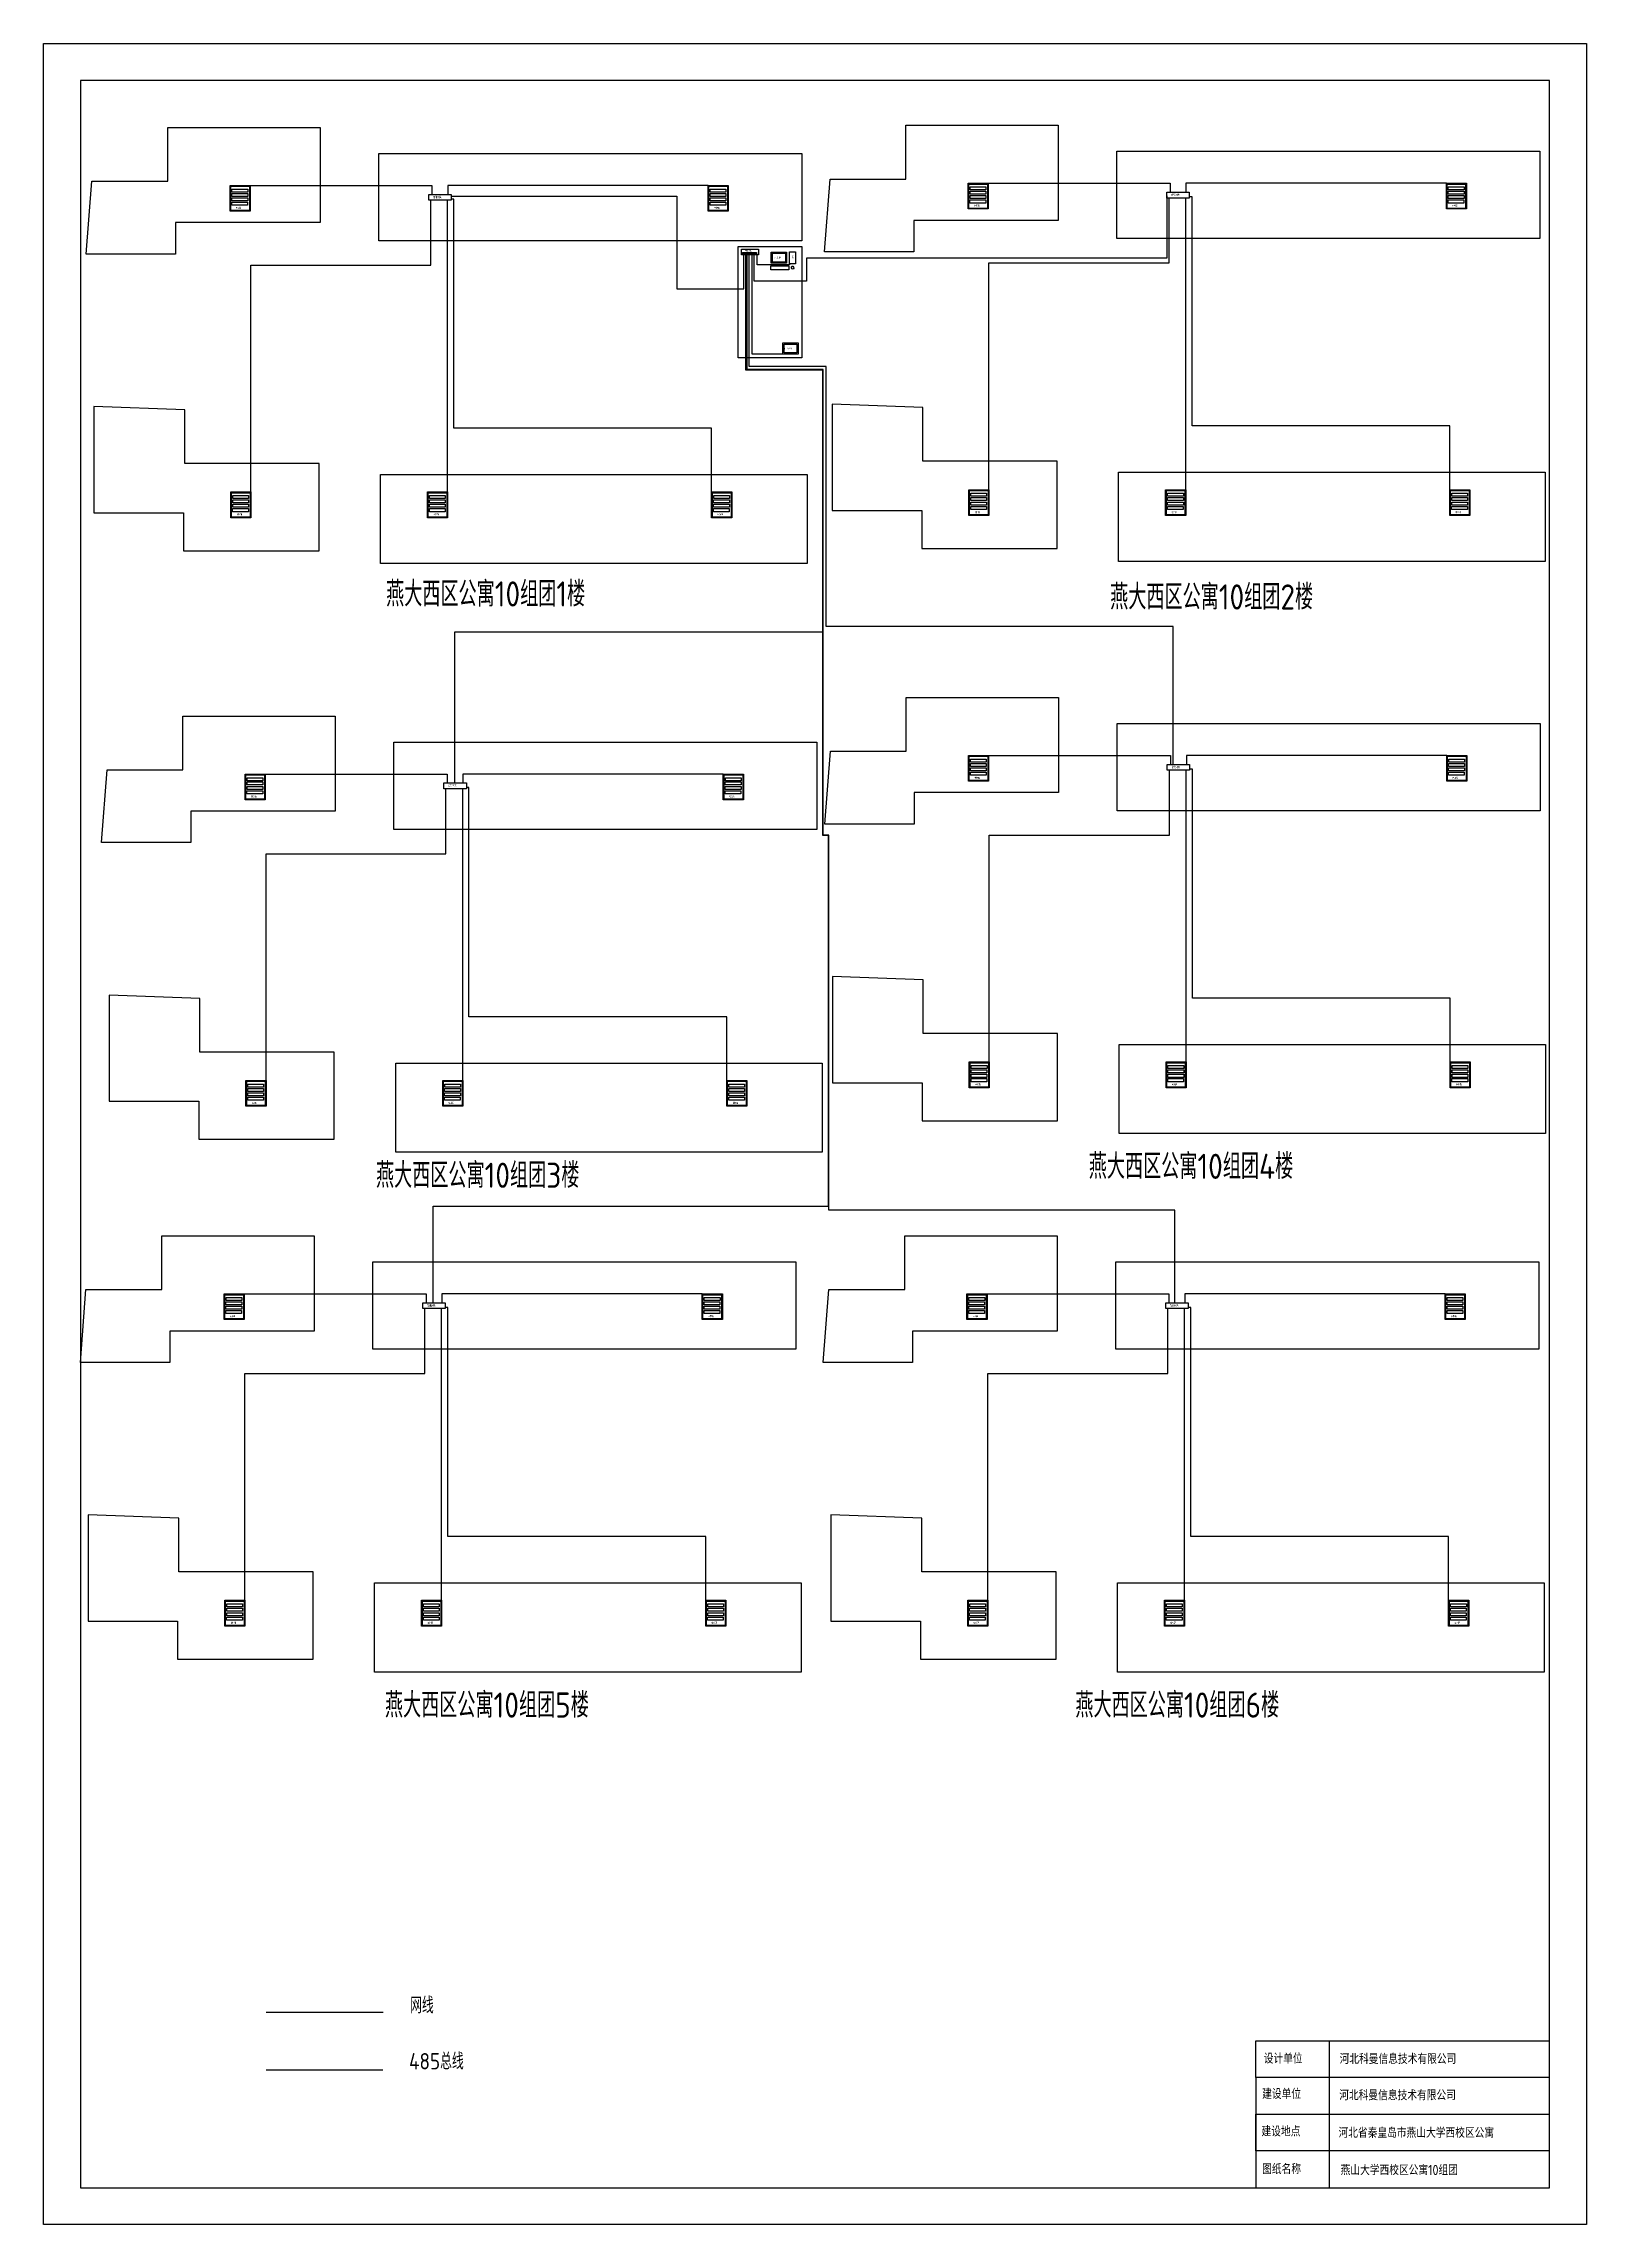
# Model space of a CAD drawing. Header units: millimetres. Extents: x 286 to 1652, y 942 to 1614.
# Drawn here: x 977.9 to 1187.9, y 941.8 to 1238.8 of the extents above; entities that cross this region are included whole.
import ezdxf

# ---------------------------------------------------------------- set-up
doc = ezdxf.new("R2010")
doc.units = ezdxf.units.MM
for name, color, linetype in [('485总线', 7, 'Continuous'), ('网线', 7, 'Continuous'), ('设备图', 7, 'Continuous')]:
    doc.layers.add(name, color=color, linetype=linetype)
doc.styles.add('Annotative', font='gbenor.shx', dxfattribs={"bigfont": 'gbcbig.shx'})
doc.styles.get("Standard").update_dxf_attribs({"font": 'gbenor.shx', "bigfont": 'gbcbig.shx'})

msp = doc.modelspace()

# ---------------------------------------------------------------- linework, layer by layer
for p, q in [((977.92, 1238.76), (1187.92, 1238.76)), ((977.92, 941.76), (977.92, 1238.76)), ((1187.92, 1238.76), (1187.92, 941.76)), ((982.92, 1233.76), (982.92, 946.76)), ((1182.92, 1233.76), (982.92, 1233.76)), ((1182.92, 946.76), (1182.92, 1233.76)), ((994.83, 1220.02), (994.83, 1227.33)), ((994.83, 1227.33), (1015.56, 1227.33)), ((1015.56, 1227.33), (1015.56, 1214.38)), ((1095.3, 1220.32), (1095.3, 1227.64)), ((1095.3, 1227.64), (1116.03, 1227.64)), ((1116.03, 1227.64), (1116.03, 1214.69)), ((983.73, 1210.11), (984.49, 1220.02)), ((984.49, 1220.02), (994.83, 1220.02)), ((1084.21, 1210.42), (1084.97, 1220.32)), ((1084.97, 1220.32), (1095.3, 1220.32)), ((1015.56, 1214.38), (995.89, 1214.38)), ((995.89, 1214.38), (995.89, 1210.11)), ((1116.03, 1214.69), (1096.37, 1214.69)), ((1096.37, 1214.69), (1096.37, 1210.42)), ((995.89, 1210.11), (983.73, 1210.11)), ((1096.37, 1210.42), (1084.21, 1210.42)), ((984.77, 1189.34), (984.77, 1174.88)), ((997.12, 1188.9), (984.77, 1189.34)), ((997.12, 1181.58), (997.12, 1188.9)), ((1085.25, 1189.65), (1085.25, 1175.19)), ((1097.6, 1189.21), (1085.25, 1189.65)), ((1097.6, 1181.89), (1097.6, 1189.21)), ((1015.42, 1181.58), (997.12, 1181.58)), ((1015.42, 1169.7), (1015.42, 1181.58)), ((1115.89, 1181.89), (1097.6, 1181.89)), ((1115.89, 1170.01), (1115.89, 1181.89)), ((984.77, 1174.88), (996.97, 1174.88)), ((996.97, 1174.88), (996.97, 1169.7)), ((1085.25, 1175.19), (1097.45, 1175.19)), ((1097.45, 1175.19), (1097.45, 1170.01)), ((996.97, 1169.7), (1015.42, 1169.7)), ((1097.45, 1170.01), (1115.89, 1170.01)), ((1095.35, 1142.39), (1095.35, 1149.7)), ((1095.35, 1149.7), (1116.08, 1149.7)), ((1116.08, 1149.7), (1116.08, 1136.75)), ((996.89, 1139.86), (996.89, 1147.18)), ((996.89, 1147.18), (1017.62, 1147.18)), ((1017.62, 1147.18), (1017.62, 1134.23)), ((1084.26, 1132.48), (1085.02, 1142.39)), ((1085.02, 1142.39), (1095.35, 1142.39)), ((985.79, 1129.96), (986.56, 1139.86)), ((986.56, 1139.86), (996.89, 1139.86)), ((1116.08, 1136.75), (1096.42, 1136.75)), ((1096.42, 1136.75), (1096.42, 1132.48)), ((1017.62, 1134.23), (997.95, 1134.23)), ((997.95, 1134.23), (997.95, 1129.96)), ((1096.42, 1132.48), (1084.26, 1132.48)), ((997.95, 1129.96), (985.79, 1129.96)), ((1085.3, 1111.72), (1085.3, 1097.25)), ((1097.65, 1111.27), (1085.3, 1111.72)), ((1097.65, 1103.95), (1097.65, 1111.27)), ((986.83, 1109.19), (986.83, 1094.72)), ((999.19, 1108.74), (986.83, 1109.19)), ((999.19, 1101.43), (999.19, 1108.74)), ((1115.94, 1103.95), (1097.65, 1103.95)), ((1115.94, 1092.07), (1115.94, 1103.95)), ((1017.48, 1101.43), (999.19, 1101.43)), ((1017.48, 1089.54), (1017.48, 1101.43)), ((1085.3, 1097.25), (1097.5, 1097.25)), ((1097.5, 1097.25), (1097.5, 1092.07)), ((986.83, 1094.72), (999.03, 1094.72)), ((999.03, 1094.72), (999.03, 1089.54)), ((1097.5, 1092.07), (1115.94, 1092.07)), ((999.03, 1089.54), (1017.48, 1089.54)), ((994.01, 1069.07), (994.01, 1076.38)), ((994.01, 1076.38), (1014.74, 1076.38)), ((1014.74, 1076.38), (1014.74, 1063.43)), ((1095.14, 1069.07), (1095.14, 1076.38)), ((1095.14, 1076.38), (1115.87, 1076.38)), ((1115.87, 1076.38), (1115.87, 1063.43)), ((982.92, 1059.16), (983.68, 1069.07)), ((983.68, 1069.07), (994.01, 1069.07)), ((1084.05, 1059.16), (1084.81, 1069.07)), ((1084.81, 1069.07), (1095.14, 1069.07)), ((1014.74, 1063.43), (995.08, 1063.43)), ((995.08, 1063.43), (995.08, 1059.16)), ((1115.87, 1063.43), (1096.21, 1063.43)), ((1096.21, 1063.43), (1096.21, 1059.16)), ((995.08, 1059.16), (982.92, 1059.16)), ((1096.21, 1059.16), (1084.05, 1059.16)), ((983.96, 1038.4), (983.96, 1023.93)), ((996.31, 1037.95), (983.96, 1038.4)), ((996.31, 1030.63), (996.31, 1037.95)), ((1085.09, 1038.4), (1085.09, 1023.93)), ((1097.44, 1037.95), (1085.09, 1038.4)), ((1097.44, 1030.63), (1097.44, 1037.95)), ((1014.6, 1030.63), (996.31, 1030.63)), ((1014.6, 1018.75), (1014.6, 1030.63)), ((1115.73, 1030.63), (1097.44, 1030.63)), ((1115.73, 1018.75), (1115.73, 1030.63)), ((983.96, 1023.93), (996.16, 1023.93)), ((996.16, 1023.93), (996.16, 1018.75)), ((1085.09, 1023.93), (1097.29, 1023.93)), ((1097.29, 1023.93), (1097.29, 1018.75)), ((996.16, 1018.75), (1014.6, 1018.75)), ((1097.29, 1018.75), (1115.73, 1018.75)), ((1142.92, 961.76), (1142.92, 966.76)), ((1142.92, 966.76), (1182.92, 966.76)), ((1142.92, 966.76), (1152.92, 966.76)), ((1152.92, 966.76), (1152.92, 946.76)), ((1182.92, 961.76), (1142.92, 961.76)), ((1142.92, 961.76), (1142.92, 946.76)), ((1182.92, 956.76), (1182.92, 961.76)), ((1142.92, 951.76), (1142.92, 956.76)), ((1142.92, 956.76), (1182.92, 956.76)), ((1182.92, 951.76), (1142.92, 951.76)), ((1182.92, 946.76), (1182.92, 951.76)), ((982.92, 946.76), (1182.92, 946.76)), ((1182.92, 946.76), (1182.92, 946.76)), ((1187.92, 941.76), (977.92, 941.76))]:
    msp.add_line(p, q)
for points in [[(1023.54, 1223.8), (1081.11, 1223.8), (1081.11, 1211.9), (1023.54, 1211.9)], [(1124.01, 1224.11), (1181.59, 1224.11), (1181.59, 1212.21), (1124.01, 1212.21)], [(1072.46, 1211.15), (1081.13, 1211.15), (1081.13, 1195.95), (1072.46, 1195.95)], [(1023.78, 1180.09), (1081.84, 1180.09), (1081.84, 1167.94), (1023.78, 1167.94)], [(1124.25, 1180.39), (1182.32, 1180.39), (1182.32, 1168.25), (1124.25, 1168.25)], [(1025.6, 1143.65), (1083.18, 1143.65), (1083.18, 1131.75), (1025.6, 1131.75)], [(1124.06, 1146.17), (1181.64, 1146.17), (1181.64, 1134.27), (1124.06, 1134.27)], [(1124.31, 1102.46), (1182.37, 1102.46), (1182.37, 1090.31), (1124.31, 1090.31)], [(1025.84, 1099.93), (1083.9, 1099.93), (1083.9, 1087.79), (1025.84, 1087.79)], [(1022.73, 1072.85), (1080.3, 1072.85), (1080.3, 1060.95), (1022.73, 1060.95)], [(1123.85, 1072.85), (1181.43, 1072.85), (1181.43, 1060.95), (1123.85, 1060.95)], [(1022.97, 1029.14), (1081.03, 1029.14), (1081.03, 1016.99), (1022.97, 1016.99)], [(1124.09, 1029.14), (1182.16, 1029.14), (1182.16, 1016.99), (1124.09, 1016.99)]]:
    msp.add_lwpolyline(points, close=True)
at = {"layer": '485总线', "color": 5}
for p, q in [((1006.03, 1219.44), (1030.78, 1219.44)), ((1030.78, 1219.44), (1030.78, 1218.23)), ((1068.38, 1219.44), (1032.94, 1219.44)), ((1032.94, 1219.44), (1032.94, 1218.23)), ((1106.5, 1219.74), (1131.25, 1219.74)), ((1131.11, 1208.89), (1131.11, 1217.73)), ((1131.25, 1219.74), (1131.25, 1218.54)), ((1133.39, 1178.01), (1133.39, 1217.73)), ((1168.86, 1219.74), (1133.42, 1219.74)), ((1133.42, 1219.74), (1133.42, 1218.54)), ((1134.24, 1217.9), (1133.87, 1217.9)), ((1134.24, 1186.69), (1134.24, 1217.9)), ((1030.63, 1208.59), (1030.63, 1217.43)), ((1032.91, 1177.7), (1032.91, 1217.43)), ((1033.76, 1217.59), (1033.4, 1217.59)), ((1033.76, 1186.38), (1033.76, 1217.59)), ((1106.6, 1178.01), (1106.6, 1208.89)), ((1106.6, 1208.89), (1131.11, 1208.89)), ((1006.13, 1177.7), (1006.13, 1208.59)), ((1006.13, 1208.59), (1030.63, 1208.59)), ((1068.85, 1186.38), (1033.76, 1186.38)), ((1068.85, 1177.7), (1068.85, 1186.38)), ((1169.33, 1186.69), (1134.24, 1186.69)), ((1169.33, 1178.01), (1169.33, 1186.69)), ((1106.55, 1141.81), (1131.3, 1141.81)), ((1131.3, 1141.81), (1131.3, 1140.6)), ((1168.91, 1141.81), (1133.47, 1141.81)), ((1133.47, 1141.81), (1133.47, 1140.6)), ((1008.09, 1139.28), (1032.84, 1139.28)), ((1032.84, 1139.28), (1032.84, 1138.08)), ((1070.44, 1139.28), (1035, 1139.28)), ((1035, 1139.28), (1035, 1138.08)), ((1131.16, 1130.96), (1131.16, 1139.8)), ((1133.44, 1100.08), (1133.44, 1139.8)), ((1134.29, 1139.96), (1133.92, 1139.96)), ((1134.29, 1108.75), (1134.29, 1139.96)), ((1032.69, 1128.43), (1032.69, 1137.27)), ((1034.97, 1097.55), (1034.97, 1137.27)), ((1035.82, 1137.44), (1035.46, 1137.44)), ((1035.82, 1106.23), (1035.82, 1137.44)), ((1106.65, 1100.08), (1106.65, 1130.96)), ((1106.65, 1130.96), (1131.16, 1130.96)), ((1008.19, 1097.55), (1008.19, 1128.43)), ((1008.19, 1128.43), (1032.69, 1128.43)), ((1169.38, 1108.75), (1134.29, 1108.75)), ((1169.38, 1100.08), (1169.38, 1108.75)), ((1070.92, 1106.23), (1035.82, 1106.23)), ((1070.92, 1097.55), (1070.92, 1106.23)), ((1005.21, 1068.49), (1029.97, 1068.49)), ((1029.82, 1057.64), (1029.82, 1066.48)), ((1029.97, 1068.49), (1029.97, 1067.28)), ((1032.1, 1026.76), (1032.1, 1066.48)), ((1067.57, 1068.49), (1032.13, 1068.49)), ((1032.13, 1068.49), (1032.13, 1067.28)), ((1032.95, 1066.64), (1032.59, 1066.64)), ((1032.95, 1035.43), (1032.95, 1066.64)), ((1106.34, 1068.49), (1131.09, 1068.49)), ((1130.95, 1057.64), (1130.95, 1066.48)), ((1131.09, 1068.49), (1131.09, 1067.28)), ((1133.23, 1026.76), (1133.23, 1066.48)), ((1168.7, 1068.49), (1133.26, 1068.49)), ((1133.26, 1068.49), (1133.26, 1067.28)), ((1134.08, 1066.64), (1133.71, 1066.64)), ((1134.08, 1035.43), (1134.08, 1066.64)), ((1005.32, 1026.76), (1005.32, 1057.64)), ((1005.32, 1057.64), (1029.82, 1057.64)), ((1106.44, 1026.76), (1106.44, 1057.64)), ((1106.44, 1057.64), (1130.95, 1057.64)), ((1068.04, 1035.43), (1032.95, 1035.43)), ((1068.04, 1026.76), (1068.04, 1035.43)), ((1169.17, 1035.43), (1134.08, 1035.43)), ((1169.17, 1026.76), (1169.17, 1035.43))]:
    msp.add_line(p, q, dxfattribs=at)
at = {"layer": '网线', "color": 3}
for p, q in [((1033.4, 1217.97), (1064.09, 1217.97)), ((1064.09, 1217.97), (1064.09, 1205.36)), ((1130.82, 1218.02), (1130.82, 1209.56)), ((1073.21, 1205.36), (1073.21, 1209.98)), ((1073.5, 1194.27), (1073.5, 1209.98)), ((1073.6, 1194.29), (1073.6, 1209.98)), ((1073.68, 1194.38), (1073.68, 1209.98)), ((1073.98, 1194.79), (1073.98, 1209.98)), ((1074.38, 1196.48), (1074.38, 1209.98)), ((1074.66, 1206.43), (1074.66, 1209.98)), ((1075.04, 1208.63), (1075.04, 1209.98)), ((1130.82, 1209.56), (1081.76, 1209.56)), ((1081.76, 1209.56), (1081.76, 1206.43)), ((1081.76, 1206.43), (1074.66, 1206.43)), ((1079.46, 1208.63), (1075.04, 1208.63)), ((1079.46, 1208.78), (1079.46, 1208.63)), ((1064.09, 1205.36), (1073.21, 1205.36)), ((1083.98, 1194.27), (1073.5, 1194.27)), ((1083.99, 1194.29), (1073.6, 1194.29)), ((1084.02, 1194.38), (1073.68, 1194.38)), ((1084.45, 1194.79), (1073.98, 1194.79)), ((1078.52, 1196.48), (1074.38, 1196.48)), ((1083.98, 1158.64), (1083.98, 1194.27)), ((1083.99, 1130.91), (1083.99, 1194.29)), ((1084.02, 1130.94), (1084.02, 1194.38)), ((1084.45, 1159.37), (1084.45, 1194.79)), ((1033.91, 1138.08), (1033.91, 1158.64)), ((1033.91, 1158.64), (1083.98, 1158.64)), ((1131.68, 1159.37), (1084.45, 1159.37)), ((1131.68, 1140.6), (1131.68, 1159.37)), ((1084.77, 1130.91), (1083.99, 1130.91)), ((1084.8, 1130.94), (1084.02, 1130.94)), ((1084.77, 1080.44), (1084.77, 1130.91)), ((1084.8, 1079.89), (1084.8, 1130.94)), ((1030.94, 1067.28), (1030.94, 1080.44)), ((1030.94, 1080.44), (1084.77, 1080.44)), ((1131.92, 1079.89), (1084.8, 1079.89)), ((1131.92, 1067.28), (1131.92, 1079.89)), ((1008.23, 970.68), (1024.12, 970.68))]:
    msp.add_line(p, q, dxfattribs=at)
at = {"layer": '网线', "color": 5}
msp.add_line((1008.23, 962.79), (1024.11, 962.79), dxfattribs=at)
at = {"layer": '设备图'}
for points in [[(1003.29, 1219.44), (1006.03, 1219.44), (1006.03, 1215.93), (1003.29, 1215.93)], [(1003.39, 1219.33), (1005.92, 1219.33), (1005.92, 1216.02), (1003.39, 1216.02)], [(1003.56, 1218.94), (1005.71, 1218.94), (1005.71, 1218.53), (1003.56, 1218.53)], [(1003.56, 1218.37), (1005.7, 1218.37), (1005.7, 1217.96), (1003.56, 1217.96)], [(1003.56, 1217.75), (1005.7, 1217.75), (1005.7, 1217.34), (1003.56, 1217.34)], [(1030.34, 1218.23), (1033.4, 1218.23), (1033.4, 1217.43), (1030.34, 1217.43)], [(1068.38, 1219.44), (1071.12, 1219.44), (1071.12, 1215.93), (1068.38, 1215.93)], [(1068.49, 1219.33), (1071.02, 1219.33), (1071.02, 1216.02), (1068.49, 1216.02)], [(1068.65, 1218.37), (1070.79, 1218.37), (1070.79, 1217.96), (1068.65, 1217.96)], [(1068.65, 1217.75), (1070.79, 1217.75), (1070.79, 1217.34), (1068.65, 1217.34)], [(1068.66, 1218.94), (1070.8, 1218.94), (1070.8, 1218.53), (1068.66, 1218.53)], [(1103.76, 1219.74), (1106.5, 1219.74), (1106.5, 1216.24), (1103.76, 1216.24)], [(1103.87, 1219.64), (1106.4, 1219.64), (1106.4, 1216.33), (1103.87, 1216.33)], [(1104.03, 1218.68), (1106.17, 1218.68), (1106.17, 1218.26), (1104.03, 1218.26)], [(1104.03, 1218.06), (1106.17, 1218.06), (1106.17, 1217.65), (1104.03, 1217.65)], [(1104.04, 1219.25), (1106.18, 1219.25), (1106.18, 1218.84), (1104.04, 1218.84)], [(1130.82, 1218.54), (1133.87, 1218.54), (1133.87, 1217.73), (1130.82, 1217.73)], [(1168.86, 1219.74), (1171.59, 1219.74), (1171.59, 1216.24), (1168.86, 1216.24)], [(1168.96, 1219.64), (1171.49, 1219.64), (1171.49, 1216.33), (1168.96, 1216.33)], [(1169.12, 1218.68), (1171.27, 1218.68), (1171.27, 1218.26), (1169.12, 1218.26)], [(1169.12, 1218.06), (1171.27, 1218.06), (1171.27, 1217.65), (1169.12, 1217.65)], [(1169.13, 1219.25), (1171.27, 1219.25), (1171.27, 1218.84), (1169.13, 1218.84)], [(1003.54, 1217.16), (1005.69, 1217.16), (1005.69, 1216.75), (1003.54, 1216.75)], [(1068.63, 1217.16), (1070.78, 1217.16), (1070.78, 1216.75), (1068.63, 1216.75)], [(1104.01, 1217.47), (1106.16, 1217.47), (1106.16, 1217.05), (1104.01, 1217.05)], [(1169.11, 1217.47), (1171.25, 1217.47), (1171.25, 1217.05), (1169.11, 1217.05)], [(1072.9, 1210.75), (1075.25, 1210.75), (1075.25, 1209.98), (1072.9, 1209.98)], [(1073.03, 1210.31), (1073.24, 1210.31), (1073.24, 1210.11), (1073.03, 1210.11)], [(1073.27, 1210.31), (1073.48, 1210.31), (1073.48, 1210.11), (1073.27, 1210.11)], [(1073.52, 1210.31), (1073.73, 1210.31), (1073.73, 1210.11), (1073.52, 1210.11)], [(1073.76, 1210.31), (1073.98, 1210.31), (1073.98, 1210.11), (1073.76, 1210.11)], [(1074, 1210.31), (1074.22, 1210.31), (1074.22, 1210.11), (1074, 1210.11)], [(1074.24, 1210.31), (1074.46, 1210.31), (1074.46, 1210.11), (1074.24, 1210.11)], [(1074.49, 1210.31), (1074.7, 1210.31), (1074.7, 1210.11), (1074.49, 1210.11)], [(1074.74, 1210.31), (1074.95, 1210.31), (1074.95, 1210.11), (1074.74, 1210.11)], [(1076.95, 1210.38), (1079.06, 1210.38), (1079.06, 1208.85), (1076.95, 1208.85)], [(1076.95, 1210.38), (1079.06, 1210.38), (1079.06, 1208.85), (1076.95, 1208.85)], [(1077.14, 1210.23), (1078.89, 1210.23), (1078.89, 1209.01), (1077.14, 1209.01)], [(1077.14, 1210.23), (1078.89, 1210.23), (1078.89, 1209.01), (1077.14, 1209.01)], [(1079.46, 1210.39), (1080.27, 1210.39), (1080.27, 1208.78), (1079.46, 1208.78)], [(1076.92, 1208.49), (1079.34, 1208.49), (1079.34, 1207.96), (1076.92, 1207.96)], [(1078.52, 1198.01), (1080.63, 1198.01), (1080.63, 1196.48), (1078.52, 1196.48)], [(1078.71, 1197.85), (1080.46, 1197.85), (1080.46, 1196.63), (1078.71, 1196.63)], [(1003.39, 1177.7), (1006.13, 1177.7), (1006.13, 1174.2), (1003.39, 1174.2)], [(1003.5, 1177.6), (1006.03, 1177.6), (1006.03, 1174.29), (1003.5, 1174.29)], [(1003.66, 1176.64), (1005.8, 1176.64), (1005.8, 1176.22), (1003.66, 1176.22)], [(1003.67, 1177.21), (1005.81, 1177.21), (1005.81, 1176.8), (1003.67, 1176.8)], [(1030.18, 1177.7), (1032.91, 1177.7), (1032.91, 1174.2), (1030.18, 1174.2)], [(1030.28, 1177.6), (1032.81, 1177.6), (1032.81, 1174.29), (1030.28, 1174.29)], [(1030.44, 1176.64), (1032.59, 1176.64), (1032.59, 1176.22), (1030.44, 1176.22)], [(1030.45, 1177.21), (1032.59, 1177.21), (1032.59, 1176.8), (1030.45, 1176.8)], [(1068.85, 1177.7), (1071.59, 1177.7), (1071.59, 1174.2), (1068.85, 1174.2)], [(1068.96, 1177.6), (1071.49, 1177.6), (1071.49, 1174.29), (1068.96, 1174.29)], [(1069.12, 1176.64), (1071.26, 1176.64), (1071.26, 1176.22), (1069.12, 1176.22)], [(1069.13, 1177.21), (1071.27, 1177.21), (1071.27, 1176.8), (1069.13, 1176.8)], [(1103.87, 1178.01), (1106.6, 1178.01), (1106.6, 1174.5), (1103.87, 1174.5)], [(1103.97, 1177.9), (1106.5, 1177.9), (1106.5, 1174.6), (1103.97, 1174.6)], [(1104.13, 1176.94), (1106.28, 1176.94), (1106.28, 1176.53), (1104.13, 1176.53)], [(1104.13, 1176.33), (1106.28, 1176.33), (1106.28, 1175.92), (1104.13, 1175.92)], [(1104.14, 1177.52), (1106.28, 1177.52), (1106.28, 1177.11), (1104.14, 1177.11)], [(1130.65, 1178.01), (1133.39, 1178.01), (1133.39, 1174.5), (1130.65, 1174.5)], [(1130.75, 1177.9), (1133.28, 1177.9), (1133.28, 1174.6), (1130.75, 1174.6)], [(1130.92, 1177.52), (1133.07, 1177.52), (1133.07, 1177.11), (1130.92, 1177.11)], [(1130.92, 1176.94), (1133.06, 1176.94), (1133.06, 1176.53), (1130.92, 1176.53)], [(1130.92, 1176.33), (1133.06, 1176.33), (1133.06, 1175.92), (1130.92, 1175.92)], [(1169.33, 1178.01), (1172.06, 1178.01), (1172.06, 1174.5), (1169.33, 1174.5)], [(1169.43, 1177.9), (1171.96, 1177.9), (1171.96, 1174.6), (1169.43, 1174.6)], [(1169.59, 1176.94), (1171.74, 1176.94), (1171.74, 1176.53), (1169.59, 1176.53)], [(1169.59, 1176.33), (1171.74, 1176.33), (1171.74, 1175.92), (1169.59, 1175.92)], [(1169.6, 1177.52), (1171.75, 1177.52), (1171.75, 1177.11), (1169.6, 1177.11)], [(1003.65, 1175.43), (1005.79, 1175.43), (1005.79, 1175.01), (1003.65, 1175.01)], [(1003.66, 1176.02), (1005.8, 1176.02), (1005.8, 1175.61), (1003.66, 1175.61)], [(1030.43, 1175.43), (1032.57, 1175.43), (1032.57, 1175.01), (1030.43, 1175.01)], [(1030.44, 1176.02), (1032.59, 1176.02), (1032.59, 1175.61), (1030.44, 1175.61)], [(1069.11, 1175.43), (1071.25, 1175.43), (1071.25, 1175.01), (1069.11, 1175.01)], [(1069.12, 1176.02), (1071.26, 1176.02), (1071.26, 1175.61), (1069.12, 1175.61)], [(1104.12, 1175.73), (1106.26, 1175.73), (1106.26, 1175.32), (1104.12, 1175.32)], [(1130.9, 1175.73), (1133.05, 1175.73), (1133.05, 1175.32), (1130.9, 1175.32)], [(1169.58, 1175.73), (1171.72, 1175.73), (1171.72, 1175.32), (1169.58, 1175.32)], [(1103.81, 1141.81), (1106.55, 1141.81), (1106.55, 1138.3), (1103.81, 1138.3)], [(1103.92, 1141.7), (1106.45, 1141.7), (1106.45, 1138.39), (1103.92, 1138.39)], [(1104.08, 1140.74), (1106.22, 1140.74), (1106.22, 1140.33), (1104.08, 1140.33)], [(1104.09, 1141.31), (1106.23, 1141.31), (1106.23, 1140.9), (1104.09, 1140.9)], [(1130.87, 1140.6), (1133.92, 1140.6), (1133.92, 1139.8), (1130.87, 1139.8)], [(1168.91, 1141.81), (1171.64, 1141.81), (1171.64, 1138.3), (1168.91, 1138.3)], [(1169.01, 1141.7), (1171.54, 1141.7), (1171.54, 1138.39), (1169.01, 1138.39)], [(1169.17, 1140.74), (1171.32, 1140.74), (1171.32, 1140.33), (1169.17, 1140.33)], [(1169.18, 1141.31), (1171.33, 1141.31), (1171.33, 1140.9), (1169.18, 1140.9)], [(1005.35, 1139.28), (1008.09, 1139.28), (1008.09, 1135.77), (1005.35, 1135.77)], [(1005.45, 1139.17), (1007.98, 1139.17), (1007.98, 1135.87), (1005.45, 1135.87)], [(1005.62, 1138.79), (1007.77, 1138.79), (1007.77, 1138.38), (1005.62, 1138.38)], [(1005.62, 1138.21), (1007.76, 1138.21), (1007.76, 1137.8), (1005.62, 1137.8)], [(1005.62, 1137.6), (1007.76, 1137.6), (1007.76, 1137.19), (1005.62, 1137.19)], [(1032.4, 1138.08), (1035.46, 1138.08), (1035.46, 1137.27), (1032.4, 1137.27)], [(1070.44, 1139.28), (1073.18, 1139.28), (1073.18, 1135.77), (1070.44, 1135.77)], [(1070.55, 1139.17), (1073.08, 1139.17), (1073.08, 1135.87), (1070.55, 1135.87)], [(1070.71, 1138.21), (1072.85, 1138.21), (1072.85, 1137.8), (1070.71, 1137.8)], [(1070.71, 1137.6), (1072.85, 1137.6), (1072.85, 1137.19), (1070.71, 1137.19)], [(1070.72, 1138.79), (1072.86, 1138.79), (1072.86, 1138.38), (1070.72, 1138.38)], [(1104.07, 1139.53), (1106.21, 1139.53), (1106.21, 1139.12), (1104.07, 1139.12)], [(1104.08, 1140.12), (1106.22, 1140.12), (1106.22, 1139.71), (1104.08, 1139.71)], [(1169.16, 1139.53), (1171.3, 1139.53), (1171.3, 1139.12), (1169.16, 1139.12)], [(1169.17, 1140.12), (1171.32, 1140.12), (1171.32, 1139.71), (1169.17, 1139.71)], [(1005.6, 1137), (1007.75, 1137), (1007.75, 1136.59), (1005.6, 1136.59)], [(1070.7, 1137), (1072.84, 1137), (1072.84, 1136.59), (1070.7, 1136.59)], [(1103.92, 1100.08), (1106.65, 1100.08), (1106.65, 1096.57), (1103.92, 1096.57)], [(1104.02, 1099.97), (1106.55, 1099.97), (1106.55, 1096.66), (1104.02, 1096.66)], [(1104.19, 1099.58), (1106.34, 1099.58), (1106.34, 1099.17), (1104.19, 1099.17)], [(1104.19, 1099.01), (1106.33, 1099.01), (1106.33, 1098.6), (1104.19, 1098.6)], [(1130.7, 1100.08), (1133.44, 1100.08), (1133.44, 1096.57), (1130.7, 1096.57)], [(1130.8, 1099.97), (1133.33, 1099.97), (1133.33, 1096.66), (1130.8, 1096.66)], [(1130.97, 1099.58), (1133.12, 1099.58), (1133.12, 1099.17), (1130.97, 1099.17)], [(1130.97, 1099.01), (1133.11, 1099.01), (1133.11, 1098.6), (1130.97, 1098.6)], [(1169.38, 1100.08), (1172.12, 1100.08), (1172.12, 1096.57), (1169.38, 1096.57)], [(1169.48, 1099.97), (1172.01, 1099.97), (1172.01, 1096.66), (1169.48, 1096.66)], [(1169.65, 1099.58), (1171.8, 1099.58), (1171.8, 1099.17), (1169.65, 1099.17)], [(1169.65, 1099.01), (1171.79, 1099.01), (1171.79, 1098.6), (1169.65, 1098.6)], [(1005.45, 1097.55), (1008.19, 1097.55), (1008.19, 1094.04), (1005.45, 1094.04)], [(1005.56, 1097.44), (1008.09, 1097.44), (1008.09, 1094.14), (1005.56, 1094.14)], [(1005.72, 1096.48), (1007.87, 1096.48), (1007.87, 1096.07), (1005.72, 1096.07)], [(1005.73, 1097.06), (1007.87, 1097.06), (1007.87, 1096.65), (1005.73, 1096.65)], [(1032.24, 1097.55), (1034.97, 1097.55), (1034.97, 1094.04), (1032.24, 1094.04)], [(1032.34, 1097.44), (1034.87, 1097.44), (1034.87, 1094.14), (1032.34, 1094.14)], [(1032.5, 1096.48), (1034.65, 1096.48), (1034.65, 1096.07), (1032.5, 1096.07)], [(1032.51, 1097.06), (1034.65, 1097.06), (1034.65, 1096.65), (1032.51, 1096.65)], [(1070.92, 1097.55), (1073.65, 1097.55), (1073.65, 1094.04), (1070.92, 1094.04)], [(1071.02, 1097.44), (1073.55, 1097.44), (1073.55, 1094.14), (1071.02, 1094.14)], [(1071.18, 1096.48), (1073.33, 1096.48), (1073.33, 1096.07), (1071.18, 1096.07)], [(1071.19, 1097.06), (1073.33, 1097.06), (1073.33, 1096.65), (1071.19, 1096.65)], [(1104.17, 1097.8), (1106.32, 1097.8), (1106.32, 1097.39), (1104.17, 1097.39)], [(1104.19, 1098.39), (1106.33, 1098.39), (1106.33, 1097.98), (1104.19, 1097.98)], [(1130.95, 1097.8), (1133.1, 1097.8), (1133.1, 1097.39), (1130.95, 1097.39)], [(1130.97, 1098.39), (1133.11, 1098.39), (1133.11, 1097.98), (1130.97, 1097.98)], [(1169.63, 1097.8), (1171.78, 1097.8), (1171.78, 1097.39), (1169.63, 1097.39)], [(1169.65, 1098.39), (1171.79, 1098.39), (1171.79, 1097.98), (1169.65, 1097.98)], [(1005.71, 1095.27), (1007.85, 1095.27), (1007.85, 1094.86), (1005.71, 1094.86)], [(1005.72, 1095.87), (1007.87, 1095.87), (1007.87, 1095.46), (1005.72, 1095.46)], [(1032.49, 1095.27), (1034.63, 1095.27), (1034.63, 1094.86), (1032.49, 1094.86)], [(1032.5, 1095.87), (1034.65, 1095.87), (1034.65, 1095.46), (1032.5, 1095.46)], [(1071.17, 1095.27), (1073.31, 1095.27), (1073.31, 1094.86), (1071.17, 1094.86)], [(1071.18, 1095.87), (1073.33, 1095.87), (1073.33, 1095.46), (1071.18, 1095.46)], [(1002.48, 1068.49), (1005.21, 1068.49), (1005.21, 1064.98), (1002.48, 1064.98)], [(1002.58, 1068.38), (1005.11, 1068.38), (1005.11, 1065.07), (1002.58, 1065.07)], [(1002.74, 1067.42), (1004.89, 1067.42), (1004.89, 1067.01), (1002.74, 1067.01)], [(1002.74, 1066.8), (1004.89, 1066.8), (1004.89, 1066.39), (1002.74, 1066.39)], [(1002.75, 1067.99), (1004.89, 1067.99), (1004.89, 1067.58), (1002.75, 1067.58)], [(1029.53, 1067.28), (1032.59, 1067.28), (1032.59, 1066.48), (1029.53, 1066.48)], [(1067.57, 1068.49), (1070.31, 1068.49), (1070.31, 1064.98), (1067.57, 1064.98)], [(1067.67, 1068.38), (1070.2, 1068.38), (1070.2, 1065.07), (1067.67, 1065.07)], [(1067.84, 1067.99), (1069.99, 1067.99), (1069.99, 1067.58), (1067.84, 1067.58)], [(1067.84, 1067.42), (1069.98, 1067.42), (1069.98, 1067.01), (1067.84, 1067.01)], [(1067.84, 1066.8), (1069.98, 1066.8), (1069.98, 1066.39), (1067.84, 1066.39)], [(1103.6, 1068.49), (1106.34, 1068.49), (1106.34, 1064.98), (1103.6, 1064.98)], [(1103.71, 1068.38), (1106.24, 1068.38), (1106.24, 1065.07), (1103.71, 1065.07)], [(1103.87, 1067.42), (1106.01, 1067.42), (1106.01, 1067.01), (1103.87, 1067.01)], [(1103.87, 1066.8), (1106.01, 1066.8), (1106.01, 1066.39), (1103.87, 1066.39)], [(1103.88, 1067.99), (1106.02, 1067.99), (1106.02, 1067.58), (1103.88, 1067.58)], [(1130.66, 1067.28), (1133.71, 1067.28), (1133.71, 1066.48), (1130.66, 1066.48)], [(1168.7, 1068.49), (1171.43, 1068.49), (1171.43, 1064.98), (1168.7, 1064.98)], [(1168.8, 1068.38), (1171.33, 1068.38), (1171.33, 1065.07), (1168.8, 1065.07)], [(1168.96, 1067.42), (1171.11, 1067.42), (1171.11, 1067.01), (1168.96, 1067.01)], [(1168.96, 1066.8), (1171.11, 1066.8), (1171.11, 1066.39), (1168.96, 1066.39)], [(1168.97, 1067.99), (1171.11, 1067.99), (1171.11, 1067.58), (1168.97, 1067.58)], [(1002.73, 1066.21), (1004.87, 1066.21), (1004.87, 1065.8), (1002.73, 1065.8)], [(1067.82, 1066.21), (1069.97, 1066.21), (1069.97, 1065.8), (1067.82, 1065.8)], [(1103.86, 1066.21), (1106, 1066.21), (1106, 1065.8), (1103.86, 1065.8)], [(1168.95, 1066.21), (1171.09, 1066.21), (1171.09, 1065.8), (1168.95, 1065.8)], [(1002.58, 1026.76), (1005.32, 1026.76), (1005.32, 1023.25), (1002.58, 1023.25)], [(1002.69, 1026.65), (1005.21, 1026.65), (1005.21, 1023.34), (1002.69, 1023.34)], [(1002.85, 1026.26), (1005, 1026.26), (1005, 1025.85), (1002.85, 1025.85)], [(1002.85, 1025.69), (1004.99, 1025.69), (1004.99, 1025.28), (1002.85, 1025.28)], [(1002.85, 1025.07), (1004.99, 1025.07), (1004.99, 1024.66), (1002.85, 1024.66)], [(1029.36, 1026.76), (1032.1, 1026.76), (1032.1, 1023.25), (1029.36, 1023.25)], [(1029.47, 1026.65), (1032, 1026.65), (1032, 1023.34), (1029.47, 1023.34)], [(1029.63, 1025.69), (1031.77, 1025.69), (1031.77, 1025.28), (1029.63, 1025.28)], [(1029.63, 1025.07), (1031.77, 1025.07), (1031.77, 1024.66), (1029.63, 1024.66)], [(1029.64, 1026.26), (1031.78, 1026.26), (1031.78, 1025.85), (1029.64, 1025.85)], [(1068.04, 1026.76), (1070.78, 1026.76), (1070.78, 1023.25), (1068.04, 1023.25)], [(1068.15, 1026.65), (1070.68, 1026.65), (1070.68, 1023.34), (1068.15, 1023.34)], [(1068.31, 1025.69), (1070.45, 1025.69), (1070.45, 1025.28), (1068.31, 1025.28)], [(1068.31, 1025.07), (1070.45, 1025.07), (1070.45, 1024.66), (1068.31, 1024.66)], [(1068.32, 1026.26), (1070.46, 1026.26), (1070.46, 1025.85), (1068.32, 1025.85)], [(1103.71, 1026.76), (1106.44, 1026.76), (1106.44, 1023.25), (1103.71, 1023.25)], [(1103.81, 1026.65), (1106.34, 1026.65), (1106.34, 1023.34), (1103.81, 1023.34)], [(1103.97, 1025.69), (1106.12, 1025.69), (1106.12, 1025.28), (1103.97, 1025.28)], [(1103.97, 1025.07), (1106.12, 1025.07), (1106.12, 1024.66), (1103.97, 1024.66)], [(1103.98, 1026.26), (1106.12, 1026.26), (1106.12, 1025.85), (1103.98, 1025.85)], [(1130.49, 1026.76), (1133.23, 1026.76), (1133.23, 1023.25), (1130.49, 1023.25)], [(1130.59, 1026.65), (1133.12, 1026.65), (1133.12, 1023.34), (1130.59, 1023.34)], [(1130.76, 1026.26), (1132.91, 1026.26), (1132.91, 1025.85), (1130.76, 1025.85)], [(1130.76, 1025.69), (1132.9, 1025.69), (1132.9, 1025.28), (1130.76, 1025.28)], [(1130.76, 1025.07), (1132.9, 1025.07), (1132.9, 1024.66), (1130.76, 1024.66)], [(1169.17, 1026.76), (1171.9, 1026.76), (1171.9, 1023.25), (1169.17, 1023.25)], [(1169.27, 1026.65), (1171.8, 1026.65), (1171.8, 1023.34), (1169.27, 1023.34)], [(1169.43, 1025.69), (1171.58, 1025.69), (1171.58, 1025.28), (1169.43, 1025.28)], [(1169.43, 1025.07), (1171.58, 1025.07), (1171.58, 1024.66), (1169.43, 1024.66)], [(1169.44, 1026.26), (1171.59, 1026.26), (1171.59, 1025.85), (1169.44, 1025.85)], [(1002.83, 1024.48), (1004.98, 1024.48), (1004.98, 1024.07), (1002.83, 1024.07)], [(1029.62, 1024.48), (1031.76, 1024.48), (1031.76, 1024.07), (1029.62, 1024.07)], [(1068.29, 1024.48), (1070.44, 1024.48), (1070.44, 1024.07), (1068.29, 1024.07)], [(1103.96, 1024.48), (1106.1, 1024.48), (1106.1, 1024.07), (1103.96, 1024.07)], [(1130.74, 1024.48), (1132.89, 1024.48), (1132.89, 1024.07), (1130.74, 1024.07)], [(1169.42, 1024.48), (1171.56, 1024.48), (1171.56, 1024.07), (1169.42, 1024.07)]]:
    msp.add_lwpolyline(points, close=True, dxfattribs=at)
msp.add_ellipse((1079.86, 1208.27), major_axis=(0.086, -0.205), ratio=0.684846, dxfattribs=at)

# ---------------------------------------------------------------- texts
for s, height, p in [('燕大西区公寓10组团1楼', 3.4227, (1024.54, 1162.1)), ('燕大西区公寓10组团2楼', 3.4227, (1123.1, 1161.69)), ('燕大西区公寓10组团4楼', 3.4227, (1120.19, 1084.15)), ('燕大西区公寓10组团3楼', 3.4227, (1023.16, 1082.93)), ('燕大西区公寓10组团5楼', 3.4227, (1024.38, 1010.78)), ('燕大西区公寓10组团6楼', 3.4227, (1118.36, 1010.78)), ('设计单位', 1.393, (1144, 963.66)), ('河北科曼信息技术有限公司', 1.3934, (1154.33, 963.61)), ('建设单位', 1.393, (1143.79, 958.84)), ('河北科曼信息技术有限公司', 1.3934, (1154.28, 958.67)), ('建设地点', 1.393, (1143.7, 953.74)), ('河北省秦皇岛市燕山大学西校区公寓', 1.3934, (1154.18, 953.55)), ('图纸名称', 1.393, (1143.79, 948.61)), ('燕山大学西校区公寓10组团', 1.3934, (1154.47, 948.47))]:
    msp.add_text(s, height=height).set_placement(p)
at = {"layer": '网线'}
for s, p in [('网线', (1027.81, 970.5)), ('485总线', (1027.66, 962.87))]:
    msp.add_text(s, height=2.224, dxfattribs=at).set_placement(p)
at = {"layer": '设备图', "style": 'Annotative'}
for s, height, p in [('智能网关', 0.276, (1030.96, 1217.7)), ('智能网关', 0.276, (1131.43, 1218.01)), ('电控箱', 0.244, (1004.08, 1216.23)), ('电控箱', 0.244, (1069.18, 1216.23)), ('电控箱', 0.244, (1104.56, 1216.54)), ('电控箱', 0.244, (1169.65, 1216.54)), ('网络交换机', 0.19, (1073.38, 1210.45)), ('监控显示器', 0.173, (1077.37, 1209.52)), ('宿舍信息终端', 0.173, (1078.77, 1197.15)), ('电控箱', 0.244, (1004.19, 1174.5)), ('电控箱', 0.244, (1030.97, 1174.5)), ('电控箱', 0.244, (1069.65, 1174.5)), ('电控箱', 0.244, (1104.66, 1174.81)), ('电控箱', 0.244, (1131.44, 1174.81)), ('电控箱', 0.244, (1170.12, 1174.81)), ('智能网关', 0.276, (1033.02, 1137.55)), ('电控箱', 0.244, (1104.61, 1138.6)), ('智能网关', 0.276, (1131.48, 1140.07)), ('电控箱', 0.244, (1169.7, 1138.6)), ('电控箱', 0.244, (1006.14, 1136.08)), ('电控箱', 0.244, (1071.24, 1136.08)), ('电控箱', 0.244, (1104.71, 1096.87)), ('电控箱', 0.244, (1131.49, 1096.87)), ('电控箱', 0.244, (1170.17, 1096.87)), ('电控箱', 0.244, (1006.25, 1094.35)), ('电控箱', 0.244, (1033.03, 1094.35)), ('电控箱', 0.244, (1071.71, 1094.35)), ('智能网关', 0.276, (1030.14, 1066.75)), ('智能网关', 0.276, (1131.27, 1066.75)), ('电控箱', 0.244, (1003.27, 1065.28)), ('电控箱', 0.244, (1068.36, 1065.28)), ('电控箱', 0.244, (1104.4, 1065.28)), ('电控箱', 0.244, (1169.49, 1065.28)), ('电控箱', 0.244, (1003.38, 1023.55)), ('电控箱', 0.244, (1030.16, 1023.55)), ('电控箱', 0.244, (1068.84, 1023.55)), ('电控箱', 0.244, (1104.5, 1023.55)), ('电控箱', 0.244, (1131.28, 1023.55)), ('电控箱', 0.244, (1169.96, 1023.55))]:
    msp.add_text(s, height=height, dxfattribs=at).set_placement(p)
msp.add_text('工作站', height=0.16, rotation=270, dxfattribs=at).set_placement((1079.8, 1209.99))

doc.saveas('drawing.dxf')
